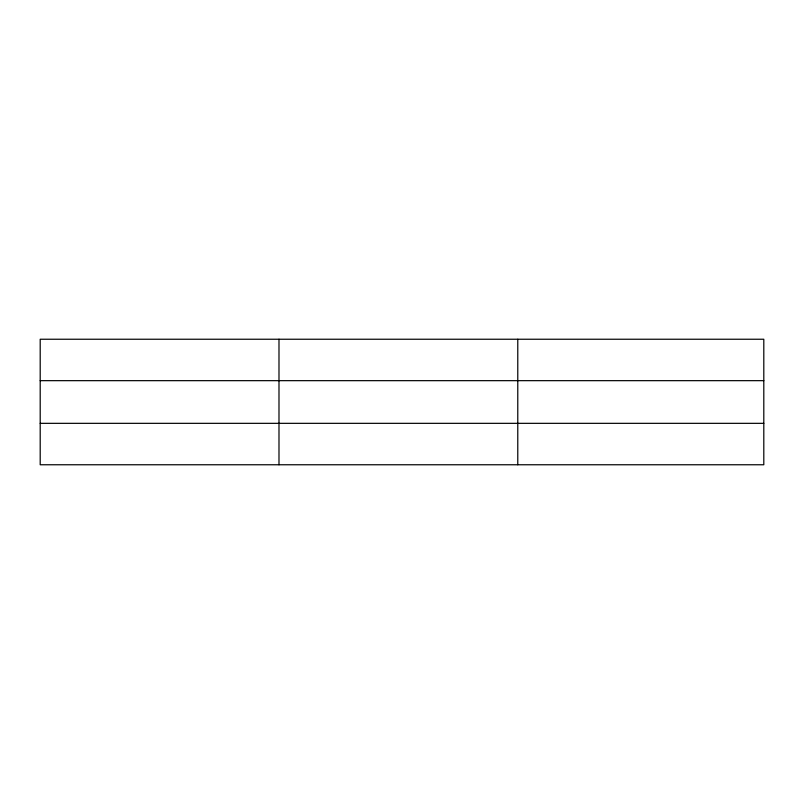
<?xml version="1.0" encoding="UTF-8"?>
<svg xmlns="http://www.w3.org/2000/svg" width="804" height="804" viewBox="0 0 804 804"><rect width="100%" height="100%" fill="white"/><g stroke="black" fill="none" stroke-linecap="round" stroke-linejoin="round"><path stroke-width="1.21" d="M278.988 339.238L278.988 464.762M517.776 339.238L517.776 464.762M763.8 380.664L763.8 339.238L40.2 339.238L40.2 464.762L763.8 464.762L763.8 380.664L40.2 380.664M40.2 423.336L763.8 423.336"/></g></svg>
